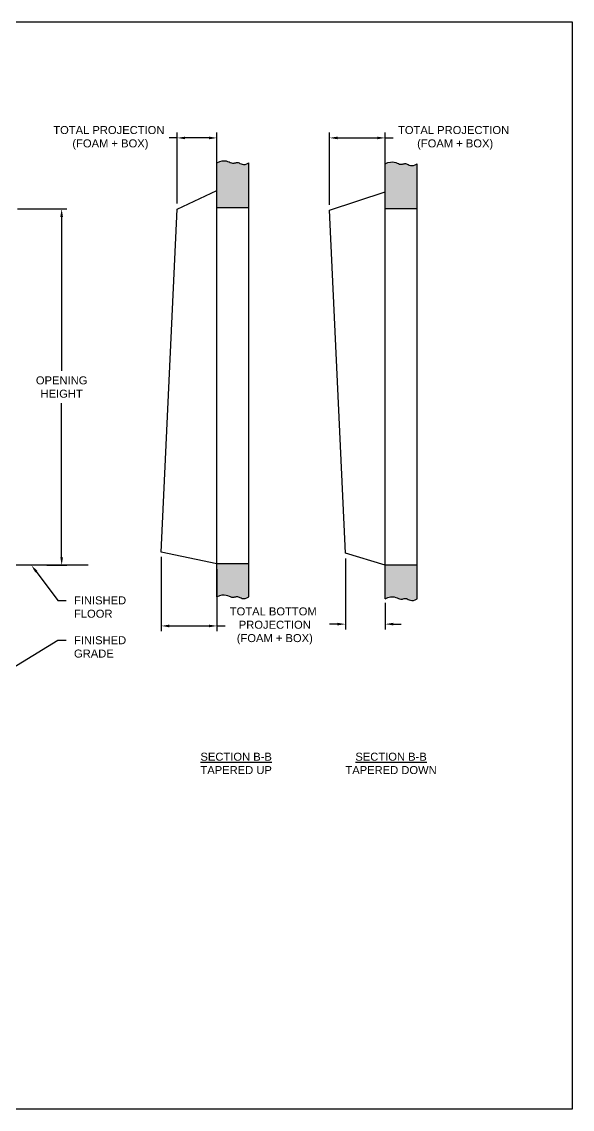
# Model space of a CAD drawing. Header units: inches. Extents: x 197 to 1664, y 242 to 322.
# Drawn here: x 1657.14 to 1663.59, y 308.28 to 321.01 of the extents above; entities that cross this region are included whole.
import ezdxf
from ezdxf import colors
from ezdxf.entities.mleader import LeaderData, LeaderLine
from ezdxf.math import Vec2, Vec3

# ---------------------------------------------------------------- set-up
doc = ezdxf.new("R2010")
doc.units = ezdxf.units.IN
doc.header["$LTSCALE"] = 0.25
doc.header["$MEASUREMENT"] = 0
doc.layers.add('ANNOTATIONS', color=1, linetype='Continuous')
doc.layers.add('TM70R', color=7, linetype='Continuous')
doc.styles.add('ARIAL', font='arial.ttf', dxfattribs={"height": 0.09375})
doc.dimstyles.new('STANDARD$0', dxfattribs={"dimtxt": 0.09375, "dimasz": 0.0625, "dimexe": 0.0625, "dimexo": 0.0625, "dimgap": 0.0625, "dimtad": 0, "dimtih": 1, "dimtoh": 1, "dimdec": 4, "dimzin": 1, "dimdsep": 46, "dimlunit": 4, "dimtxsty": 'ARIAL', "dimcen": 0.089844, "dimadec": 0, "dimazin": 0, "dimtfac": 1, "dimtdec": 4, "dimtofl": 0, "dimtmove": 0, "dimatfit": 3, "dimfxl": 1, "dimfrac": 2, "dimtolj": 1, "dimtzin": 0, "dimarcsym": 0})

# ---------------------------------------------------------------- blocks, each defined once
blk = doc.blocks.new('*D1')
at = {"layer": 'ANNOTATIONS', "color": 0, "lineweight": -2, "transparency": 16777216}
for p, q in [((1660.937, 314.725), (1660.937, 313.894)), ((1661.403, 314.204), (1661.403, 313.894)), ((1660.843, 313.956), (1660.749, 313.956)), ((1661.497, 313.956), (1661.591, 313.956))]:
    blk.add_line(p, q, dxfattribs=at)
at = {"layer": 'ANNOTATIONS', "color": 0, "transparency": 16777216}
for points in [[(1660.843, 313.972), (1660.843, 313.941), (1660.937, 313.956)], [(1661.497, 313.972), (1661.497, 313.941), (1661.403, 313.956)]]:
    blk.add_solid(points, dxfattribs=at)
at = {"layer": 'defpoints', "color": 0, "transparency": 16777216}
for p in [(1660.937, 314.787), (1661.403, 314.266), (1661.403, 313.956)]:
    blk.add_point(p, dxfattribs=at)
at = {"layer": 'ANNOTATIONS', "color": 0, "transparency": 16777216, "insert": (1661.387, 313.956), "char_height": 0.0938, "attachment_point": 5, "style": 'ARIAL'}
blk.add_mtext('\\A1;\\P\\P     ', dxfattribs=at)
blk = doc.blocks.new('*D7')
at = {"layer": 'ANNOTATIONS', "color": 0, "lineweight": -2, "transparency": 16777216}
for p, q in [((1657.093, 318.818), (1657.674, 318.818)), ((1657.612, 318.724), (1657.612, 316.922)), ((1657.612, 314.74), (1657.612, 316.542)), ((1657.437, 314.646), (1657.674, 314.646))]:
    blk.add_line(p, q, dxfattribs=at)
at = {"layer": 'ANNOTATIONS', "color": 0, "transparency": 16777216}
for points in [[(1657.596, 318.724), (1657.628, 318.724), (1657.612, 318.818)], [(1657.596, 314.74), (1657.628, 314.74), (1657.612, 314.646)]]:
    blk.add_solid(points, dxfattribs=at)
at = {"layer": 'defpoints', "color": 0, "transparency": 16777216}
for p in [(1657.031, 318.818), (1657.612, 318.818), (1657.375, 314.646)]:
    blk.add_point(p, dxfattribs=at)
at = {"layer": 'ANNOTATIONS', "color": 0, "transparency": 16777216, "insert": (1657.612, 316.732), "char_height": 0.09375, "attachment_point": 5, "style": 'ARIAL'}
blk.add_mtext('\\A1;OPENING \\PHEIGHT', dxfattribs=at)
blk = doc.blocks.new('*D11')
at = {"layer": 'ANNOTATIONS', "color": 0, "lineweight": -2, "transparency": 16777216}
for p, q in [((1658.965, 318.88), (1658.965, 319.712)), ((1659.432, 319.095), (1659.432, 319.712)), ((1658.965, 319.65), (1658.872, 319.65)), ((1659.338, 319.65), (1659.059, 319.65))]:
    blk.add_line(p, q, dxfattribs=at)
at = {"layer": 'ANNOTATIONS', "color": 0, "transparency": 16777216}
for points in [[(1659.059, 319.665), (1659.059, 319.634), (1658.965, 319.65)], [(1659.338, 319.665), (1659.338, 319.634), (1659.432, 319.65)]]:
    blk.add_solid(points, dxfattribs=at)
at = {"layer": 'defpoints', "color": 0, "transparency": 16777216}
for p in [(1659.432, 319.65), (1659.432, 319.033), (1658.965, 318.817)]:
    blk.add_point(p, dxfattribs=at)
at = {"layer": 'ANNOTATIONS', "color": 0, "transparency": 16777216, "insert": (1658.165, 319.65), "char_height": 0.09375, "attachment_point": 5, "style": 'ARIAL'}
blk.add_mtext('\\A1;TOTAL PROJECTION\\P (FOAM + BOX)', dxfattribs=at)
blk = doc.blocks.new('*D12')
at = {"layer": 'ANNOTATIONS', "color": 0, "lineweight": -2, "transparency": 16777216}
for p, q in [((1660.75, 318.867), (1660.75, 319.712)), ((1661.403, 319.082), (1661.403, 319.712)), ((1660.844, 319.65), (1661.309, 319.65)), ((1661.403, 319.65), (1661.497, 319.65))]:
    blk.add_line(p, q, dxfattribs=at)
at = {"layer": 'ANNOTATIONS', "color": 0, "transparency": 16777216}
for points in [[(1660.844, 319.665), (1660.844, 319.634), (1660.75, 319.65)], [(1661.309, 319.665), (1661.309, 319.634), (1661.403, 319.65)]]:
    blk.add_solid(points, dxfattribs=at)
at = {"layer": 'defpoints', "color": 0, "transparency": 16777216}
for p in [(1661.403, 319.65), (1661.403, 319.02), (1660.75, 318.804)]:
    blk.add_point(p, dxfattribs=at)
at = {"layer": 'ANNOTATIONS', "color": 0, "transparency": 16777216, "insert": (1662.204, 319.65), "char_height": 0.09375, "attachment_point": 5, "style": 'ARIAL'}
blk.add_mtext('\\A1;TOTAL PROJECTION\\P (FOAM + BOX)', dxfattribs=at)
blk = doc.blocks.new('*D13')
at = {"layer": 'ANNOTATIONS', "color": 0, "lineweight": -2, "transparency": 16777216}
for p, q in [((1658.779, 314.746), (1658.779, 313.872)), ((1659.432, 314.598), (1659.432, 313.872)), ((1658.873, 313.935), (1659.338, 313.935)), ((1659.432, 313.935), (1659.526, 313.935))]:
    blk.add_line(p, q, dxfattribs=at)
at = {"layer": 'ANNOTATIONS', "color": 0, "transparency": 16777216}
for points in [[(1658.873, 313.95), (1658.873, 313.919), (1658.779, 313.935)], [(1659.338, 313.95), (1659.338, 313.919), (1659.432, 313.935)]]:
    blk.add_solid(points, dxfattribs=at)
at = {"layer": 'defpoints', "color": 0, "transparency": 16777216}
for p in [(1658.779, 314.809), (1659.432, 314.66), (1659.432, 313.935)]:
    blk.add_point(p, dxfattribs=at)
at = {"layer": 'ANNOTATIONS', "color": 0, "transparency": 16777216, "insert": (1660.091, 313.935), "char_height": 0.09375, "attachment_point": 5, "style": 'ARIAL'}
blk.add_mtext('\\A1;TOTAL BOTTOM\\P PROJECTION\\P (FOAM + BOX)', dxfattribs=at)

msp = doc.modelspace()

# ---------------------------------------------------------------- hatches: boundary and pattern name
at = {"layer": 'TM70R'}
h = msp.add_hatch(dxfattribs=at)
h.set_pattern_fill('AR-CONC', color=256, scale=0.015535, style=0)
h.set_pattern_definition([(50, (1638.48342, 307.50782), (0.1114296, -0.00974883), [0.0116516, -0.12816745]), (355, (1638.48342, 307.50782), (-0.02155564, 0.1168564), [0.00932127, -0.10253396]), (100.4514, (1638.4927, 307.507), (0.08987403, 0.10710753), [0.0099023, -0.1089256]), (46.1842, (1638.48342, 307.53889), (0.1658007, -0.0257141), [0.0174774, -0.1922512]), (96.6356, (1638.49723, 307.53674), (0.145204, 0.1513336), [0.0148535, -0.1633883]), (351.1842, (1638.48342, 307.53889), (0.1452039, 0.1513337), [0.0139819, -0.153801]), (21, (1638.49895, 307.53112), (0.0927322, -0.06254865), [0.0116516, -0.12816745]), (326, (1638.49895, 307.53112), (0.03780013, 0.1126553), [0.00932127, -0.10253396]), (71.4514, (1638.50668, 307.52591), (0.13053236, 0.05010656), [0.0099023, -0.1089256]), (37.5, (1638.483416, 307.507816), (0.00188909, 0.051716555), [0, -0.10129113, 0, -0.10408751, 0, -0.10292235]), (7.5, (1638.483416, 307.507816), (0.04086903, 0.06127363), [0, -0.05934542, 0, -0.09896081, 0, -0.03922701]), (327.5, (1638.448772, 307.507816), (0.08293171, -0.003504), [0, -0.03883862, 0, -0.1211765, 0, -0.1607919]), (317.5, (1638.43324, 307.507816), (0.0906006, 0.01555176), [0, -0.0504902, 0, -0.08047363, 0, -0.11418555])])
h.paths.add_polyline_path([(1659.43189, 319.35892), (1659.43189, 318.83221), (1659.80511, 318.83221), (1659.80511, 319.35892), (1659.78176, 319.34653), (1659.76126, 319.34027), (1659.74328, 319.33889), (1659.7275, 319.34112), (1659.7136, 319.34569), (1659.70126, 319.35133), (1659.69015, 319.35676), (1659.67994, 319.36073), (1659.67034, 319.3623), (1659.66111, 319.36184), (1659.65201, 319.36007), (1659.63502, 319.3557), (1659.61729, 319.35321), (1659.60069, 319.35656), (1659.58766, 319.36156), (1659.57306, 319.36809), (1659.55652, 319.37471), (1659.53766, 319.37999), (1659.51614, 319.38249), (1659.49158, 319.38077), (1659.46362, 319.37339)])
h.paths.add_polyline_path([(1659.80511, 314.66034), (1659.43189, 314.66034), (1659.43189, 314.27586), (1659.46362, 314.29033), (1659.49158, 314.29771), (1659.51614, 314.29943), (1659.53766, 314.29693), (1659.55652, 314.29165), (1659.57306, 314.28503), (1659.58766, 314.2785), (1659.60069, 314.2735), (1659.61248, 314.27112), (1659.62328, 314.27099), (1659.63332, 314.2724), (1659.64282, 314.27465), (1659.66442, 314.2802), (1659.67994, 314.27767), (1659.69015, 314.2737), (1659.70126, 314.26826), (1659.7136, 314.26263), (1659.7275, 314.25806), (1659.74328, 314.25583), (1659.76126, 314.25721), (1659.78176, 314.26346), (1659.80511, 314.27586)])
h = msp.add_hatch(dxfattribs=at)
h.set_pattern_fill('AR-CONC', color=256, scale=0.015535, style=0)
h.set_pattern_definition([(50, (1638.82538, 307.49474), (0.1114296, -0.00974883), [0.0116516, -0.12816745]), (355, (1638.82538, 307.49474), (-0.02155564, 0.1168564), [0.00932127, -0.10253396]), (100.4514, (1638.83466, 307.49393), (0.08987403, 0.10710753), [0.00990232, -0.10892558]), (46.1842, (1638.82538, 307.52581), (0.1658007, -0.0257141), [0.0174774, -0.1922512]), (96.6356, (1638.8392, 307.52367), (0.145204, 0.1513336), [0.0148535, -0.1633883]), (351.1842, (1638.82538, 307.52581), (0.1452039, 0.1513337), [0.0139819, -0.153801]), (21, (1638.84091, 307.51804), (0.0927322, -0.06254865), [0.0116516, -0.12816745]), (326, (1638.84091, 307.51804), (0.03780013, 0.1126553), [0.00932127, -0.10253396]), (71.4514, (1638.84864, 307.51283), (0.13053236, 0.05010656), [0.00990232, -0.10892558]), (37.5, (1638.825376, 307.49474), (0.00188909, 0.051716555), [0, -0.10129113, 0, -0.10408751, 0, -0.10292235]), (7.5, (1638.825376, 307.49474), (0.04086903, 0.06127363), [0, -0.05934542, 0, -0.09896081, 0, -0.03922701]), (327.5, (1638.79073, 307.49474), (0.08293171, -0.003504), [0, -0.03883862, 0, -0.1211765, 0, -0.1607919]), (317.5, (1638.775196, 307.49474), (0.0906006, 0.01555176), [0, -0.0504902, 0, -0.08047363, 0, -0.11418555])])
h.paths.add_polyline_path([(1661.40323, 319.34584), (1661.40323, 318.81914), (1661.77645, 318.81914), (1661.77645, 319.34584), (1661.7531, 319.33345), (1661.7326, 319.3272), (1661.71462, 319.32582), (1661.69884, 319.32805), (1661.68494, 319.33261), (1661.6726, 319.33825), (1661.66149, 319.34369), (1661.65129, 319.34766), (1661.64169, 319.34922), (1661.63245, 319.34876), (1661.62335, 319.347), (1661.60636, 319.34263), (1661.58863, 319.34013), (1661.57203, 319.34349), (1661.559, 319.34848), (1661.5444, 319.35501), (1661.52786, 319.36164), (1661.50901, 319.36692), (1661.48748, 319.36942), (1661.46292, 319.36769), (1661.43496, 319.36032)])
h.paths.add_polyline_path([(1661.77645, 314.64727), (1661.40323, 314.64727), (1661.40323, 314.25337), (1661.43496, 314.26784), (1661.46292, 314.27522), (1661.48748, 314.27694), (1661.50901, 314.27444), (1661.52786, 314.26916), (1661.5444, 314.26254), (1661.559, 314.25601), (1661.57203, 314.25101), (1661.58382, 314.24863), (1661.59462, 314.2485), (1661.60466, 314.24991), (1661.61416, 314.25216), (1661.63576, 314.25771), (1661.65129, 314.25518), (1661.66149, 314.25121), (1661.6726, 314.24577), (1661.68494, 314.24014), (1661.69884, 314.23557), (1661.71462, 314.23334), (1661.7326, 314.23472), (1661.7531, 314.24097), (1661.77645, 314.25337)])

# ---------------------------------------------------------------- linework, layer by layer
at = {"layer": 'defpoints'}
msp.add_lwpolyline([(1663.59417, 308.27517), (1644.87605, 308.27517), (1644.87605, 321.01028), (1663.59417, 321.01028)], close=True, dxfattribs=at)
at = {"layer": 'TM70R'}
for p, q in [((1659.43189, 314.27586), (1659.43189, 319.35892)), ((1659.80511, 314.27586), (1659.80511, 319.35892)), ((1661.40323, 314.25337), (1661.40323, 319.34584)), ((1661.77645, 314.25337), (1661.77645, 319.34584)), ((1658.96536, 318.81736), (1659.43189, 319.03268)), ((1660.75009, 318.80428), (1661.40323, 319.0196)), ((1658.77874, 314.8003), (1658.96536, 318.81736)), ((1659.80511, 318.83221), (1659.43189, 318.83221)), ((1660.9367, 314.78723), (1660.75009, 318.80428)), ((1661.77645, 318.81914), (1661.40323, 318.81914)), ((1659.43189, 314.66034), (1658.77874, 314.8003)), ((1661.40323, 314.64727), (1660.9367, 314.78723)), ((1657.92369, 314.64584), (1657.03098, 314.64584)), ((1659.80511, 314.66034), (1659.43189, 314.66034)), ((1661.77645, 314.64727), (1661.40323, 314.64727))]:
    msp.add_line(p, q, dxfattribs=at)
for points in [[(1659.43189, 319.35892), (1659.46362, 319.37339), (1659.49158, 319.38077), (1659.51614, 319.38249), (1659.53766, 319.37999), (1659.55652, 319.37471), (1659.57306, 319.36809), (1659.58766, 319.36156), (1659.60069, 319.35656), (1659.61248, 319.35418), (1659.62328, 319.35405), (1659.63332, 319.35547), (1659.64282, 319.35771), (1659.65201, 319.36007), (1659.66111, 319.36184), (1659.67034, 319.3623), (1659.67994, 319.36073), (1659.69015, 319.35676), (1659.70126, 319.35133), (1659.7136, 319.34569), (1659.7275, 319.34112), (1659.74328, 319.33889), (1659.76126, 319.34027), (1659.78176, 319.34653), (1659.80511, 319.35892)], [(1661.40323, 319.34584), (1661.43496, 319.36032), (1661.46292, 319.36769), (1661.48748, 319.36942), (1661.50901, 319.36692), (1661.52786, 319.36164), (1661.5444, 319.35501), (1661.559, 319.34848), (1661.57203, 319.34349), (1661.58382, 319.3411), (1661.59462, 319.34097), (1661.60466, 319.34239), (1661.61416, 319.34463), (1661.62335, 319.347), (1661.63245, 319.34876), (1661.64169, 319.34922), (1661.65129, 319.34766), (1661.66149, 319.34369), (1661.6726, 319.33825), (1661.68494, 319.33261), (1661.69884, 319.32805), (1661.71462, 319.32582), (1661.7326, 319.3272), (1661.7531, 319.33345), (1661.77645, 319.34584)], [(1659.43189, 314.27586), (1659.46362, 314.29033), (1659.49158, 314.29771), (1659.51614, 314.29943), (1659.53766, 314.29693), (1659.55652, 314.29165), (1659.57306, 314.28503), (1659.58766, 314.2785), (1659.60069, 314.2735), (1659.61248, 314.27112), (1659.62328, 314.27099), (1659.63332, 314.2724), (1659.64282, 314.27465), (1659.65201, 314.27701), (1659.66111, 314.27878), (1659.67034, 314.27923), (1659.67994, 314.27767), (1659.69015, 314.2737), (1659.70126, 314.26826), (1659.7136, 314.26263), (1659.7275, 314.25806), (1659.74328, 314.25583), (1659.76126, 314.25721), (1659.78176, 314.26346), (1659.80511, 314.27586)], [(1661.40323, 314.25337), (1661.43496, 314.26784), (1661.46292, 314.27522), (1661.48748, 314.27694), (1661.50901, 314.27444), (1661.52786, 314.26916), (1661.5444, 314.26254), (1661.559, 314.25601), (1661.57203, 314.25101), (1661.58382, 314.24863), (1661.59462, 314.2485), (1661.60466, 314.24991), (1661.61416, 314.25216), (1661.62335, 314.25452), (1661.63245, 314.25629), (1661.64169, 314.25675), (1661.65129, 314.25518), (1661.66149, 314.25121), (1661.6726, 314.24577), (1661.68494, 314.24014), (1661.69884, 314.23557), (1661.71462, 314.23334), (1661.7326, 314.23472), (1661.7531, 314.24097), (1661.77645, 314.25337)]]:
    msp.add_lwpolyline(points, dxfattribs=at)

# ---------------------------------------------------------------- texts
at = {"layer": 'ANNOTATIONS', "char_height": 0.09375, "width": 2.8261509, "attachment_point": 2, "style": 'ARIAL'}
for s, insert in [('{\\LSECTION B-B\\P}TAPERED UP', (1659.65649, 312.45055)), ('{\\LSECTION B-B\\P}TAPERED DOWN', (1661.47132, 312.45055))]:
    msp.add_mtext(s, dxfattribs=dict(at, insert=insert))

# ---------------------------------------------------------------- dimensions: what is measured, and where the dimension line sits
at = {"layer": 'ANNOTATIONS'}
for base, p1, p2, text, picture, middle in [((1659.43189, 319.64955), (1658.96536, 318.81736), (1659.43189, 319.03268), 'TOTAL PROJECTION\\P (FOAM + BOX)', '*D11', (1658.16475, 319.64955)), ((1661.40323, 319.64955), (1660.75009, 318.80428), (1661.40323, 319.0196), 'TOTAL PROJECTION\\P (FOAM + BOX)', '*D12', (1662.20383, 319.64955)), ((1659.43189, 313.93479), (1658.77915, 314.80895), (1659.43189, 314.66034), 'TOTAL BOTTOM\\P PROJECTION\\P (FOAM + BOX)', '*D13', (1660.09097, 313.93479)), ((1661.40323, 313.95639), (1660.9367, 314.78723), (1661.40323, 314.26645), '\\P\\P     ', '*D1', (1661.38666, 313.95639))]:
    dim = msp.add_linear_dim(base=base, p1=p1, p2=p2, text=text, dimstyle='STANDARD$0', override={"dimasz": 0.09375}, dxfattribs=at)
    dim.commit()
    dim.dimension.update_dxf_attribs({"geometry": picture, "text_midpoint": middle, "dimtype": 160})
dim = msp.add_linear_dim(base=(1657.61196, 318.8177), p1=(1657.3748, 314.64584), p2=(1657.03098, 318.8177), angle=90, text='OPENING \\PHEIGHT', dimstyle='STANDARD$0', override={"dimasz": 0.09375}, dxfattribs=at)
dim.commit()
dim.dimension.update_dxf_attribs({"geometry": '*D7', "text_midpoint": (1657.61196, 316.73177)})

# ---------------------------------------------------------------- leaders
ml = msp.add_multileader_mtext('Standard', dxfattribs=at)
ml.set_content('FINISHED FLOOR', color=256, style='ARIAL')
ml.set_leader_properties()
ml.build(insert=Vec2(0, 0))
ml.multileader.update_dxf_attribs({"dogleg_length": 0.36, "arrow_head_size": 0.09375})
ctx = ml.context
ctx.base_point, ctx.char_height, ctx.arrow_head_size, ctx.landing_gap_size, ctx.plane_origin = Vec3(1657.6667, 314.23364), 0.09375, 0.09375, 0.09, Vec3(1656.88167, 313.80042)
notes = []
notes.append((ctx, [(0, (1, 1, 0), (1657.56875, 314.23364), (1, 0), 0.09796, [(0, [(1657.2578, 314.64584)], 0, [])])]))
ctx.mtext.insert, ctx.mtext.width, ctx.mtext.flow_direction = Vec3(1657.7567, 314.28132), 0.9445531, 5
ml = msp.add_multileader_mtext('Standard', dxfattribs=at)
ml.set_content('FINISHED GRADE', color=256, style='ARIAL')
ml.set_leader_properties()
ml.build(insert=Vec2(0, 0))
ml.multileader.update_dxf_attribs({"dogleg_length": 0.36, "arrow_head_size": 0.09375})
ctx = ml.context
ctx.base_point, ctx.char_height, ctx.arrow_head_size, ctx.landing_gap_size, ctx.plane_origin = Vec3(1657.6667, 313.76678), 0.09375, 0.09375, 0.09, Vec3(1656.88167, 313.0737)
notes.append((ctx, [(0, (1, 1, 0), (1657.56875, 313.76678), (1, 0), 0.09796, [(0, [(1656.44708, 313.08261)], 0, [])])]))
ctx.mtext.insert, ctx.mtext.width, ctx.mtext.flow_direction = Vec3(1657.7567, 313.81446), 0.9445531, 5
for ctx, leaders in notes:
    for number, flags, end, landing, length, lines in leaders:
        leader = LeaderData()
        leader.index, (leader.has_last_leader_line, leader.has_dogleg_vector, leader.attachment_direction) = number, flags
        leader.last_leader_point, leader.dogleg_vector, leader.dogleg_length = Vec3(end), Vec3(landing), length
        for number, points, colour, breaks in lines:
            line = LeaderLine()
            line.index, line.vertices, line.color, line.breaks = number, Vec3.list(points), colors.encode_raw_color(colour), breaks
            leader.lines.append(line)
        ctx.leaders.append(leader)

doc.saveas('drawing.dxf')
